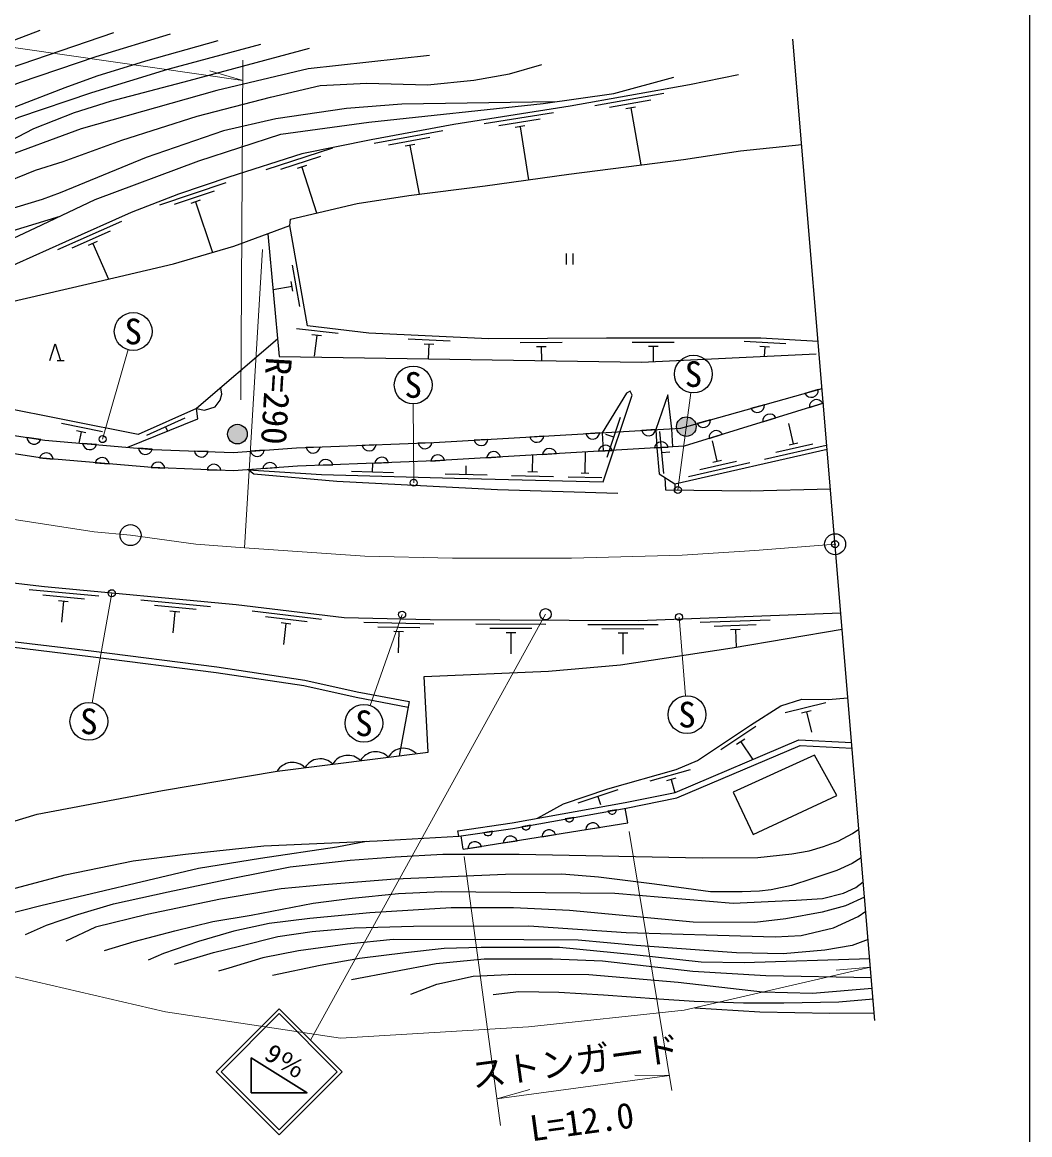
# Model space of a CAD drawing. Units: millimetres at full size, sheet at 1:1000; details may follow other scales. Extents: x 40000 to 680000, y 20000 to 380000.
# Drawn here: x 507042 to 579000, y 239838 to 319291 of the extents above; entities that cross this region are included whole.
import ezdxf
from ezdxf.enums import TextEntityAlignment as Align

# ---------------------------------------------------------------- set-up
doc = ezdxf.new("R2010")
doc.units = ezdxf.units.MM
doc.header["$LTSCALE"] = 1000
doc.header["$PDMODE"] = 32
doc.header["$PDSIZE"] = 500
doc.linetypes.add('CHAIN', pattern=[18.5, 12, -1.5, 3.5, -1.5])
for name, color, linetype, lineweight in [('M-BGD', 7, 'Continuous', 25), ('M-BGD-EXST', 7, 'Continuous', 25), ('M-BMK', 2, 'CHAIN', 13), ('M-BMK-OTRS', 5, 'Continuous', 25), ('M-BMK-SRVR', 3, 'Continuous', 25), ('M-STR-HTXT', 7, 'Continuous', 13), ('M-STR-STRC', 7, 'Continuous', 25), ('M-TTL-BAND', 7, 'Continuous', 25)]:
    doc.layers.add(name, color=color, linetype=linetype, lineweight=lineweight)
doc.layers.add('M-OTRS', color=6, linetype='Continuous')
doc.styles.add('ＭＳ ゴシック', font='')
doc.styles.get('ＭＳ ゴシック').set_extended_font_data('MS Gothic')

msp = doc.modelspace()

# ---------------------------------------------------------------- hatches: boundary and pattern name
at = {"layer": 'M-BGD'}
for points in [[(554589, 289721), (554616, 289726), (554643, 289732), (554670, 289739), (554696, 289747), (554722, 289757), (554747, 289767), (554772, 289778), (554797, 289790), (554821, 289803), (554845, 289818), (554868, 289833), (554890, 289849), (554912, 289865), (554933, 289883), (554953, 289901), (554973, 289921), (554992, 289941), (555010, 289961), (555027, 289983), (555044, 290005), (555059, 290027), (555074, 290051), (555087, 290075), (555100, 290099), (555112, 290124), (555123, 290149), (555132, 290175), (555141, 290201), (555149, 290227), (555156, 290254), (555161, 290281), (555166, 290308), (555169, 290335), (555172, 290363), (555173, 290390), (555173, 290417), (555173, 290445), (555171, 290472), (555168, 290500), (555164, 290527), (555159, 290554), (555153, 290581), (555145, 290607), (555137, 290633), (555128, 290659), (555118, 290685), (555106, 290710), (555094, 290735), (555081, 290759), (555067, 290782), (555052, 290805), (555036, 290828), (555019, 290849), (555002, 290871), (554983, 290891), (554964, 290911), (554944, 290929), (554923, 290947), (554902, 290965), (554880, 290981), (554857, 290997), (554834, 291011), (554810, 291025), (554785, 291038), (554761, 291049), (554735, 291060), (554710, 291070), (554684, 291079), (554657, 291086), (554631, 291093), (554604, 291099), (554577, 291103), (554549, 291107), (554522, 291109), (554494, 291111), (554467, 291111), (554439, 291110), (554412, 291108), (554385, 291105), (554358, 291101), (554331, 291096), (554304, 291090), (554277, 291083), (554251, 291075), (554225, 291065), (554200, 291055), (554175, 291044), (554150, 291032), (554126, 291019), (554102, 291004), (554079, 290989), (554057, 290973), (554035, 290957), (554014, 290939), (553994, 290921), (553974, 290901), (553955, 290881), (553937, 290861), (553920, 290839), (553903, 290817), (553888, 290795), (553873, 290771), (553860, 290747), (553847, 290723), (553835, 290698), (553824, 290673), (553814, 290647), (553806, 290621), (553798, 290595), (553791, 290568), (553786, 290541), (553781, 290514), (553778, 290487), (553775, 290459), (553774, 290432), (553773, 290405), (553774, 290377), (553776, 290350), (553779, 290322), (553783, 290295), (553788, 290268), (553794, 290241), (553802, 290215), (553810, 290189), (553819, 290163), (553829, 290137), (553840, 290112), (553853, 290087), (553866, 290063), (553880, 290040), (553895, 290017), (553911, 289994), (553928, 289973), (553945, 289951), (553964, 289931), (553983, 289911), (554003, 289893), (554024, 289875), (554045, 289857), (554067, 289841), (554090, 289825), (554113, 289811), (554137, 289797), (554161, 289784), (554186, 289773), (554212, 289762), (554237, 289752), (554263, 289743), (554290, 289736), (554316, 289729), (554343, 289723), (554370, 289719), (554398, 289715), (554425, 289713), (554452, 289711), (554480, 289711), (554507, 289712), (554535, 289714), (554562, 289717)], [(522525, 289184), (522552, 289189), (522579, 289195), (522606, 289203), (522632, 289211), (522658, 289220), (522683, 289230), (522708, 289242), (522733, 289254), (522757, 289267), (522781, 289281), (522804, 289296), (522826, 289312), (522848, 289329), (522869, 289347), (522889, 289365), (522909, 289384), (522928, 289404), (522946, 289425), (522963, 289446), (522980, 289468), (522995, 289491), (523010, 289514), (523023, 289538), (523036, 289563), (523048, 289587), (523059, 289613), (523069, 289638), (523077, 289664), (523085, 289691), (523092, 289717), (523097, 289744), (523102, 289771), (523105, 289799), (523108, 289826), (523109, 289854), (523110, 289881), (523109, 289909), (523107, 289936), (523104, 289963), (523100, 289990), (523095, 290017), (523089, 290044), (523082, 290071), (523073, 290097), (523064, 290123), (523054, 290148), (523043, 290174), (523030, 290198), (523017, 290222), (523003, 290246), (522988, 290269), (522972, 290291), (522955, 290313), (522938, 290334), (522919, 290354), (522900, 290374), (522880, 290393), (522859, 290411), (522838, 290428), (522816, 290445), (522793, 290460), (522770, 290475), (522746, 290488), (522722, 290501), (522697, 290513), (522671, 290524), (522646, 290534), (522620, 290542), (522593, 290550), (522567, 290557), (522540, 290562), (522513, 290567), (522485, 290570), (522458, 290573), (522431, 290574), (522403, 290575), (522376, 290574), (522348, 290572), (522321, 290569), (522294, 290565), (522267, 290560), (522240, 290554), (522213, 290547), (522187, 290538), (522161, 290529), (522136, 290519), (522111, 290508), (522086, 290495), (522062, 290482), (522038, 290468), (522015, 290453), (521993, 290437), (521971, 290420), (521950, 290403), (521930, 290384), (521910, 290365), (521891, 290345), (521873, 290324), (521856, 290303), (521839, 290281), (521824, 290258), (521809, 290235), (521796, 290211), (521783, 290187), (521771, 290162), (521760, 290136), (521751, 290111), (521742, 290085), (521734, 290058), (521727, 290032), (521722, 290005), (521717, 289978), (521714, 289950), (521711, 289923), (521710, 289896), (521710, 289868), (521710, 289841), (521712, 289813), (521715, 289786), (521719, 289759), (521724, 289732), (521730, 289705), (521738, 289678), (521746, 289652), (521755, 289626), (521765, 289601), (521777, 289576), (521789, 289551), (521802, 289527), (521816, 289503), (521831, 289480), (521847, 289458), (521864, 289436), (521882, 289415), (521900, 289395), (521919, 289375), (521939, 289356), (521960, 289338), (521981, 289321), (522003, 289305), (522026, 289289), (522049, 289274), (522073, 289261), (522098, 289248), (522122, 289236), (522148, 289225), (522173, 289216), (522199, 289207), (522226, 289199), (522252, 289192), (522279, 289187), (522306, 289182), (522334, 289179), (522361, 289176), (522389, 289175), (522416, 289175), (522444, 289175), (522471, 289177), (522498, 289180)]]:
    msp.add_hatch(color=256, dxfattribs=at).paths.add_polyline_path(points)

# ---------------------------------------------------------------- linework, layer by layer
for p, q in [((552859, 314198), (547937, 313317)), ((551928, 313727), (548975, 313198)), ((550848, 313229), (550159, 313105)), ((550504, 313167), (551231, 309106)), ((544974, 312813), (540036, 312031)), ((544033, 312360), (541070, 311891)), ((537084, 311541), (532167, 310633)), ((542944, 311884), (542253, 311774)), ((542599, 311829), (543199, 308036)), ((536155, 311065), (533205, 310520)), ((529202, 310287), (524443, 308754)), ((535079, 310561), (534390, 310434)), ((534734, 310497), (535380, 307002)), ((528342, 309695), (525486, 308775)), ((527339, 309057), (526673, 308842)), ((527006, 308949), (528063, 305670)), ((521592, 307831), (516852, 306239)), ((520739, 307228), (517895, 306273)), ((519745, 306578), (519081, 306355)), ((519413, 306466), (520628, 302848)), ((514121, 305061), (509552, 303031)), ((513329, 304381), (510587, 303163)), ((512400, 303640), (511760, 303355)), ((512080, 303498), (513211, 300951)), ((545898, 302778), (545898, 301996)), ((546364, 302778), (546364, 301996)), ((526871, 298994), (526353, 301949)), ((526317, 300420), (524953, 300181)), ((526377, 300075), (526256, 300764)), ((529600, 297052), (526620, 297404)), ((528422, 296889), (527727, 296971)), ((528075, 296930), (527898, 295441)), ((537599, 296515), (534602, 296659)), ((545611, 296408), (542611, 296394)), ((553610, 296423), (550610, 296423)), ((561589, 296318), (558594, 296493)), ((536435, 296270), (535736, 296304)), ((536086, 296287), (536036, 295254)), ((544463, 296103), (543763, 296099)), ((544113, 296101), (544117, 295125)), ((552460, 296123), (551760, 296123)), ((552110, 296123), (552110, 295050)), ((560424, 296086), (559725, 296126)), ((560074, 296106), (560034, 295426)), ((515312, 289838), (489831, 294921)), ((509532, 295137), (510033, 295137)), ((563896, 293051), (562942, 292784)), ((560045, 291972), (559090, 291705)), ((563267, 291783), (564214, 292076)), ((518649, 291004), (515911, 289777)), ((548812, 288238), (549768, 291082)), ((556193, 290893), (555239, 290625)), ((559925, 290750), (560871, 291042)), ((512778, 290037), (509836, 290624)), ((511591, 289968), (510905, 290105)), ((511248, 290037), (511089, 289238)), ((517280, 290391), (517418, 290083)), ((552277, 290196), (551288, 290138)), ((552555, 290053), (552838, 287066)), ((562126, 289182), (561792, 290644)), ((508360, 289492), (507381, 289642)), ((512343, 289131), (511356, 289215)), ((536305, 289261), (535315, 289223)), ((540298, 289493), (539309, 289435)), ((544291, 289727), (543302, 289669)), ((548284, 289961), (547295, 289903)), ((549290, 289660), (548721, 289851)), ((556103, 289568), (557050, 289861)), ((556676, 287938), (556342, 289401)), ((561818, 289112), (562433, 289252)), ((516328, 288790), (515341, 288874)), ((520325, 288628), (519335, 288668)), ((524318, 288718), (523330, 288647)), ((528311, 288951), (527321, 288912)), ((532308, 289106), (531318, 289068)), ((544204, 288422), (545193, 288480)), ((547238, 287106), (547273, 288605)), ((548197, 288656), (549186, 288714)), ((552190, 288890), (553180, 288948)), ((552697, 288559), (553294, 288616)), ((560065, 288096), (564453, 289097)), ((560876, 288589), (563508, 289190)), ((508271, 288177), (509258, 288092)), ((512256, 287836), (513243, 287751)), ((528224, 287649), (529214, 287687)), ((532056, 287186), (532073, 287786)), ((532221, 287804), (533211, 287842)), ((536218, 287953), (537207, 288011)), ((540211, 288187), (541200, 288246)), ((543491, 287192), (543519, 288382)), ((554616, 286853), (559003, 287854)), ((555426, 287345), (558059, 287946)), ((556369, 287868), (556983, 288008)), ((516241, 287492), (517231, 287452)), ((520238, 287333), (521228, 287293)), ((524231, 287411), (525219, 287482)), ((530557, 287229), (533556, 287144)), ((537239, 287036), (540238, 286967)), ((538738, 287002), (538752, 287601)), ((541985, 286927), (544984, 286858)), ((543142, 287200), (543841, 287184)), ((546032, 286834), (548431, 286778)), ((546958, 287112), (547518, 287099)), ((553654, 286326), (553648, 285894)), ((512523, 278298), (507544, 278765)), ((511499, 278093), (508512, 278373)), ((510326, 277902), (509629, 277967)), ((509978, 277934), (509837, 276441)), ((520488, 277551), (515510, 278018)), ((519464, 277346), (516477, 277626)), ((518291, 277155), (517594, 277220)), ((517943, 277187), (517802, 275694)), ((528427, 276641), (523463, 277241)), ((527398, 276463), (524420, 276823)), ((560455, 276594), (555458, 276411)), ((526221, 276303), (525526, 276387)), ((525873, 276345), (525693, 274856)), ((536444, 276312), (531445, 276418)), ((535438, 276033), (532438, 276097)), ((534282, 275758), (533582, 275772)), ((533932, 275765), (533900, 274265)), ((544449, 276281), (539449, 276303)), ((543447, 275985), (540448, 275998)), ((552449, 276245), (547449, 276267)), ((551447, 275949), (548447, 275963)), ((559466, 276257), (556468, 276148)), ((558328, 275916), (557629, 275890)), ((557978, 275903), (558024, 274650)), ((542296, 275690), (541596, 275693)), ((541946, 275692), (541939, 274192)), ((550296, 275654), (549596, 275658)), ((549946, 275656), (549939, 274156)), ((534687, 270773), (533962, 266906)), ((564429, 270694), (561520, 269959)), ((563388, 270121), (562709, 269950)), ((563048, 270035), (563416, 268581)), ((559442, 268984), (556943, 267323)), ((558650, 268097), (558067, 267710)), ((558359, 267904), (559189, 266654)), ((554752, 265901), (551865, 265088)), ((553727, 265301), (553053, 265111)), ((553390, 265206), (553654, 264269)), ((549573, 264481), (546733, 263513)), ((548153, 263997), (548347, 263429)), ((549490, 263051), (548874, 262939)), ((550286, 262107), (550096, 263160)), ((546438, 262500), (545822, 262389)), ((538214, 261156), (538157, 261552)), ((538535, 260226), (550286, 262107)), ((540625, 261515), (540009, 261404)), ((543333, 261940), (542717, 261829)), ((547289, 261627), (548268, 261784)), ((538535, 260226), (538397, 261183)), ((541400, 260684), (542379, 260841)), ((544158, 261126), (545137, 261282)), ((538867, 260279), (539845, 260435))]:
    msp.add_line(p, q, dxfattribs=at)
for points in [[(508289, 318692), (502965, 316686), (499244, 315383), (495680, 314544), (491808, 314036), (486703, 313364)], [(517605, 318432), (512304, 316814), (506887, 314977), (500533, 312623), (495879, 311331), (492575, 310788), (488749, 310189)], [(489187, 311704), (491775, 312091), (497009, 313139), (501247, 314339), (506049, 315993), (513594, 318564)], [(489568, 308457), (492575, 308953), (496790, 309850), (500285, 310801), (503443, 311972), (506652, 313304), (510111, 314625), (512395, 315454), (515867, 316530), (521034, 317998)], [(524057, 317699), (517408, 315918), (511978, 314256), (506779, 312500), (505038, 311726), (502178, 310364), (499241, 309263), (496027, 308391), (490244, 307025)], [(490967, 305496), (496776, 306964), (500447, 308323), (504517, 309970), (507880, 311712), (510776, 312854), (513351, 313644), (518957, 315127), (527567, 317440)], [(536131, 316910), (527455, 315970), (520939, 314413), (511259, 311686), (505167, 309438), (501804, 307805), (498982, 306558), (495755, 305389), (491428, 304521)], [(492082, 303138), (495884, 304085), (498900, 304935), (502214, 306303), (505278, 307628), (507988, 308732), (509957, 309338), (514149, 310858), (519526, 312575), (524768, 313942), (528312, 314775), (531645, 314942), (535983, 314812), (539286, 315144), (541834, 315609), (544163, 316274)], [(558205, 315542), (554693, 314831), (546177, 313307), (537876, 311993), (531964, 310901), (527013, 309897), (521806, 308219), (518196, 307007), (514826, 305703), (510122, 303613), (505464, 301519), (500289, 299207), (497864, 298241), (493806, 297141), (491462, 296343), (488838, 295440), (486711, 294923), (483337, 294686), (482062, 294509), (481584, 294256), (481273, 293655)], [(476442, 294377), (477154, 294927), (478177, 295631), (479362, 296118), (480386, 296449), (481852, 296823), (484207, 297349), (488651, 297861), (492072, 298587), (495858, 299427), (498656, 300390), (502478, 302026), (507991, 304614), (512261, 306635), (519643, 309390), (525508, 311297), (531801, 312144), (544243, 313491), (549284, 314214), (553582, 315378)], [(545028, 313604), (534149, 313442), (530198, 313139), (525165, 312401), (521417, 311526), (515881, 309631), (509749, 307113), (508458, 306626), (499550, 303941), (496038, 302752), (493684, 301466)], [(489831, 294921), (493355, 295910), (499076, 297467), (504336, 298894), (511653, 300585), (517853, 302041), (522143, 303288), (526163, 304771), (526190, 305239), (530956, 306336), (534661, 306911), (540100, 307603), (546084, 308440), (554270, 309499), (558339, 310116), (562715, 310553)], [(494355, 301129), (496995, 301880), (501608, 303154), (505450, 304127), (509758, 305450)], [(563890, 296484), (559800, 296723), (548763, 296723), (540342, 296683), (531796, 297094), (527418, 297612), (526163, 304771)], [(524578, 304186), (525398, 295424), (551272, 295011), (563743, 295601)], [(454107, 297540), (464706, 296132), (481373, 293640), (508650, 289447), (516378, 288785), (522099, 288558), (526621, 288885), (536448, 289267), (554083, 290302), (564171, 293128)], [(525283, 296654), (519477, 291703), (515312, 289838)], [(564258, 292090), (554316, 289015), (536511, 287970), (526693, 287589), (522120, 287258), (516297, 287490), (508496, 288158), (481178, 292357), (464524, 294846), (453944, 296252)], [(509007, 295137), (509395, 296325), (509783, 295137)], [(519477, 291703), (520062, 291581), (520820, 291831), (521167, 292300), (521290, 292732), (521225, 293193)], [(523167, 287334), (528426, 286989), (537914, 286721), (548537, 286476), (550612, 292653), (550453, 292936), (550199, 292806), (548455, 289971), (548531, 288676)], [(553510, 288968), (553434, 290264), (553149, 292680), (552287, 290196), (552363, 288901), (552539, 287039), (553654, 286326), (564532, 288808)], [(514588, 288939), (519589, 290961), (519477, 291703)], [(461052, 286917), (463725, 285318), (465323, 284739), (470263, 283491), (492046, 277297), (494243, 276882), (497931, 276340), (504525, 275285), (511968, 274401), (520949, 273253), (527217, 272307), (530967, 271470), (534687, 270773)], [(549572, 285647), (540983, 285888), (529511, 286500), (523590, 287019), (523167, 287334)], [(460923, 286528), (463552, 284955), (465205, 284356), (470159, 283104), (491954, 276908), (494176, 276487), (497870, 275944), (504470, 274888), (511919, 274004), (520894, 272857), (527143, 271913), (530887, 271078), (534613, 270380)], [(552944, 286780), (552996, 285902), (559022, 285821), (564770, 285961)], [(565512, 277079), (551086, 276551), (536173, 276618), (530039, 276748), (522326, 277680), (508636, 278964), (497029, 280324), (483477, 282483), (471324, 284621), (462611, 285984)], [(488484, 256817), (508118, 262742), (517064, 264428), (525247, 265799), (536024, 267168), (535755, 272554), (544632, 272938), (549773, 273410), (557754, 274604), (565606, 275944)], [(543841, 262438), (545697, 263477), (548854, 264552), (553738, 265927), (555262, 266566), (559054, 269086), (561223, 270479), (562722, 270955), (564613, 270916), (566017, 271034)], [(538157, 261552), (542027, 262111), (550094, 263566), (553681, 264274), (562519, 268038), (566283, 267849)], [(538214, 261156), (542091, 261716), (550169, 263173), (553799, 263890), (562591, 267633), (566316, 267447)], [(507266, 254147), (508763, 254803), (511023, 255578), (513563, 256335), (517458, 257194), (522087, 258171), (526183, 258962), (530474, 259447), (533677, 259689), (537070, 259888), (542541, 259874), (555598, 259623), (559581, 259643), (562013, 259901), (563246, 260114), (564265, 260416), (565318, 260808), (566349, 261357), (566800, 261660)], [(498707, 255336), (501967, 256238), (510106, 258390), (514957, 259397), (518709, 259888), (524293, 260483), (532391, 260832), (538214, 261156)], [(503000, 254743), (505440, 255480), (508371, 256218), (519635, 258884), (524066, 259602), (529499, 260401), (531631, 260799)], [(566970, 259625), (566311, 259204), (565215, 258719), (563440, 258109), (561990, 257645), (560534, 257333), (559702, 257236), (558464, 257187), (556189, 257187), (552191, 257741), (548189, 258239), (545588, 258448), (541551, 258422), (533684, 258098), (528617, 257687), (525527, 257408), (521212, 256674), (515955, 255565), (512276, 254665), (510147, 253662)], [(512922, 252999), (515034, 253644), (517935, 254403), (520658, 255058), (523403, 255521), (527812, 256368), (530599, 256743), (533924, 257058), (536966, 257215), (549370, 257081), (557820, 256383), (562316, 256581), (564194, 256713), (565687, 257097), (566588, 257503), (567114, 257903)], [(567205, 256812), (565830, 256186), (564172, 255736), (561569, 255263), (559361, 254989), (554964, 255022), (550446, 255450), (546130, 255845), (542125, 256054), (537677, 256043), (531860, 255679), (527572, 255272), (524684, 254921), (522155, 254381), (519629, 253646), (517125, 252779), (516026, 252296)], [(517926, 252021), (520705, 252845), (522561, 253317), (525307, 253997), (527749, 254360), (530748, 254612), (534981, 254744), (543234, 254752), (550175, 254272), (556710, 254099), (560808, 253977), (562677, 254071), (564993, 254615), (566756, 255427), (567288, 255815)], [(567459, 253776), (566307, 253362), (564371, 253026), (561390, 252766), (558059, 252827), (555743, 253000), (550879, 253364), (546747, 253745), (542860, 253756), (533525, 253777), (530268, 253440), (526777, 252962), (524217, 252481), (521803, 251742), (521053, 251525)], [(524926, 251232), (528319, 251960), (531135, 252460), (534414, 252852), (537187, 253156), (539819, 253232), (545403, 253243), (550736, 252710), (555525, 252187), (558595, 252133), (567571, 252425)], [(567686, 251049), (560145, 251188), (554940, 251503), (548476, 252243), (544905, 252385), (540044, 252385), (536602, 252046), (530556, 250905)], [(534786, 249883), (536646, 250589), (539255, 251155), (542250, 251318), (547507, 251285), (553882, 250731), (559910, 250056), (563480, 249958), (567748, 250315)], [(567813, 249530), (565376, 249306), (561439, 249230), (558553, 249241), (555040, 249361), (552510, 249523), (548552, 249817), (545377, 250001), (542498, 250045), (540671, 249838)], [(555090, 248907), (559731, 248617), (564710, 248531), (567896, 248545)]]:
    msp.add_lwpolyline(points, dxfattribs=at)
msp.add_lwpolyline([(557819, 264294), (559253, 261283), (565229, 264075), (563637, 266951)], close=True, dxfattribs=at)
for centre in [(554473, 290411), (522410, 289875)]:
    msp.add_circle(centre, 700, dxfattribs=at)
for centre, radius, start, end in [((563393, 293012), 505, 206.82451, 4.4827), ((559541, 291933), 505, 206.82451, 4.4827), ((563769, 291836), 505, 28.35555, 186.01374), ((555689, 290853), 505, 206.82451, 4.4827), ((560427, 290802), 505, 28.35555, 186.01374), ((551777, 290264), 505, 194.52916, 352.18735), ((556605, 289621), 505, 28.35555, 186.01374), ((507885, 289664), 505, 182.43263, 340.09082), ((511858, 289271), 505, 186.27606, 343.93425), ((535806, 289340), 505, 193.39492, 351.05311), ((539798, 289561), 505, 194.52916, 352.18735), ((543791, 289796), 505, 194.52916, 352.18735), ((547784, 290030), 505, 194.52916, 352.18735), ((552691, 288822), 505, 14.52916, 172.18735), ((508756, 288037), 505, 6.27606, 163.93425), ((515843, 288929), 505, 186.27606, 343.93425), ((519834, 288746), 505, 188.89213, 346.55032), ((523817, 288780), 505, 195.31375, 352.97195), ((527812, 289029), 505, 193.39492, 351.05311), ((531809, 289185), 505, 193.39492, 351.05311), ((540711, 288119), 505, 14.52916, 172.18735), ((544704, 288353), 505, 14.52916, 172.18735), ((548698, 288587), 505, 14.52916, 172.18735), ((512741, 287696), 505, 6.27606, 163.93425), ((516733, 287374), 505, 8.89213, 166.55032), ((520729, 287215), 505, 8.89213, 166.55032), ((524732, 287349), 505, 15.31375, 172.97195), ((528722, 287570), 505, 13.39492, 171.05311), ((532719, 287725), 505, 13.39492, 171.05311), ((536718, 287885), 505, 14.52916, 172.18735), ((532286, 265937), 1250, 44.10931, 150.36952), ((534270, 266189), 1250, 44.10931, 150.36952), ((526334, 265181), 1250, 44.10931, 150.36952), ((528318, 265433), 1250, 44.10931, 150.36952), ((530302, 265685), 1250, 44.10931, 150.36952), ((549173, 263049), 318, 200.11357, 0.3313), ((546120, 262498), 318, 200.11357, 0.3313), ((540307, 261514), 318, 200.11357, 0.3313), ((543015, 261938), 318, 200.11357, 0.3313), ((544663, 261108), 505, 20.26453, 177.92272), ((547794, 261609), 505, 20.26453, 177.92272), ((539372, 260261), 505, 20.26453, 177.92272), ((541905, 260666), 505, 20.26453, 177.92272)]:
    msp.add_arc(centre, radius, start, end, dxfattribs=at)
at = {"layer": 'M-BGD-EXST'}
for centre, radius in [((514967, 297206), 1350), ((554978, 294163), 1350), ((534964, 293385), 1350), ((512778, 289516), 250), ((535001, 286403), 250), ((553866, 285891), 250), ((513437, 278514), 250), ((534173, 276987), 250), ((553956, 276814), 250), ((554521, 269842), 1350), ((511800, 269361), 1350), ((531444, 269224), 1350)]:
    msp.add_circle(centre, radius, dxfattribs=at)
at = {"layer": 'M-BMK'}
msp.add_lwpolyline([(459385, 291638), (472928, 289677), (482407, 288126), (491055, 286463), (498942, 285168), (506317, 283808), (512186, 282909), (514776, 282660), (519442, 282018), (522912, 281758), (531502, 281170), (537774, 281015), (546259, 281015), (554179, 281226), (559360, 281558), (565099, 282016)], dxfattribs=at)
at = {"layer": 'M-BMK-OTRS'}
msp.add_line((567941, 248006), (562085, 318091), dxfattribs=at)
at = {"layer": 'M-BMK-SRVR'}
for centre in [(514776, 282660), (514776, 282660), (565099, 282016), (565099, 282016)]:
    msp.add_circle(centre, 750, dxfattribs=at)
at = {"layer": 'M-OTRS'}
msp.add_point((565099, 282016), dxfattribs=at)
at = {"layer": 'M-STR-HTXT'}
for p, q in [((522807, 316576), (522643, 292325)), ((522797, 315127), (520439, 315812)), ((522912, 281758), (524194, 303057)), ((512778, 289516), (514598, 295908)), ((553866, 285891), (554798, 292825)), ((535001, 286403), (534971, 292035)), ((513437, 278514), (512038, 270690)), ((544416, 277015), (527637, 246589)), ((534173, 276987), (531892, 270498)), ((553956, 276814), (554412, 271188)), ((550385, 261507), (553436, 243003)), ((541197, 240507), (538605, 259708)), ((567624, 251803), (565178, 251590)), ((540941, 242403), (553260, 244070)), ((553260, 244070), (550805, 244083)), ((540941, 242403), (543304, 243068))]:
    msp.add_line(p, q, dxfattribs=at)
for points in [[(350284, 294650), (361658, 304984), (373588, 313062), (391981, 321678), (407987, 326119), (423466, 328195), (431307, 328311), (522797, 315127)], [(459915, 261942), (517266, 248617), (529777, 246725), (543195, 247552), (554315, 248736), (567624, 251803)]]:
    msp.add_lwpolyline(points, dxfattribs=at)
at = {"layer": 'M-STR-STRC'}
for p, q in [((520887, 244339), (525387, 248839)), ((529887, 244339), (525387, 248839)), ((521240, 244339), (525387, 248486)), ((529534, 244339), (525387, 248486)), ((523386, 245338), (523386, 242838)), ((527386, 242838), (523386, 245338)), ((520887, 244339), (525387, 239838)), ((521240, 244339), (525387, 240192)), ((525387, 240192), (529534, 244339)), ((525387, 239839), (529887, 244339)), ((523386, 242838), (527386, 242838))]:
    msp.add_line(p, q, dxfattribs=at)
msp.add_lwpolyline([(523386, 245338), (527386, 242838), (523386, 242838)], close=True, dxfattribs=at)
msp.add_circle((544416, 277015), 400, dxfattribs=at)
at = {"layer": 'M-TTL-BAND'}
msp.add_line((579000, 20000), (579000, 370000), dxfattribs=at)

# ---------------------------------------------------------------- texts
at = {"layer": 'M-BGD-EXST', "style": 'ＭＳ ゴシック'}
for p in [(514967, 297206), (554978, 294163), (534964, 293385), (511800, 269361), (531444, 269224), (554521, 269842)]:
    msp.add_text('S', height=1833, dxfattribs=at).set_placement(p, align=Align.MIDDLE_CENTER)
at = {"layer": 'M-STR-HTXT', "style": 'ＭＳ ゴシック'}
for s, rotation, p in [('R=290', 266.555, (523733, 292332)), ('ストンガード', 7.706, (546739, 243641)), ('L=12.0', 7.706, (547206, 239324))]:
    msp.add_text(s, height=1833, rotation=rotation, dxfattribs=at).set_placement(p, align=Align.BOTTOM_CENTER)
at = {"layer": 'M-STR-STRC', "style": 'ＭＳ ゴシック', "width": 1.1}
msp.add_text('9％', height=1320, rotation=327.995, dxfattribs=at).set_placement((524015, 244974), align=Align.BOTTOM_LEFT)

doc.saveas('drawing.dxf')
